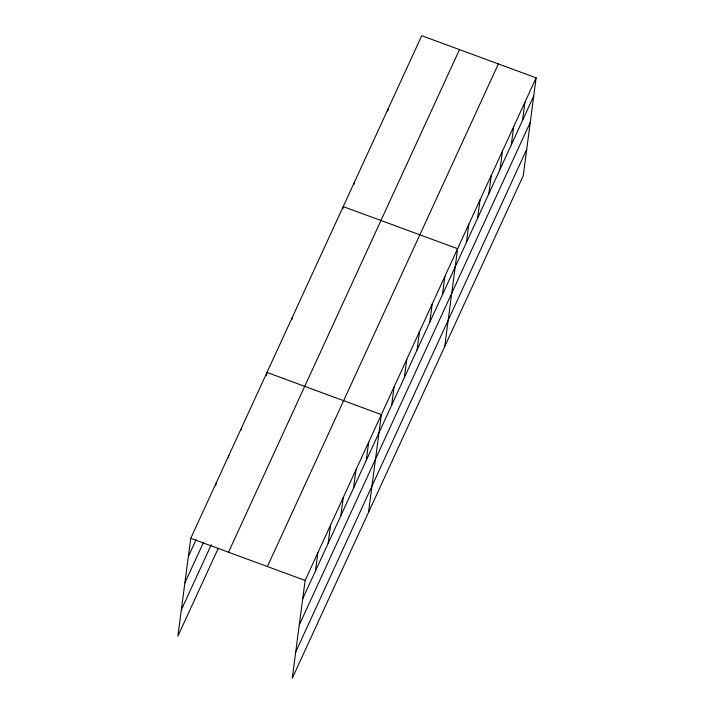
<?xml version="1.0" encoding="UTF-8"?>
<svg xmlns="http://www.w3.org/2000/svg" width="714" height="714" viewBox="0 0 714 714"><rect width="100%" height="100%" fill="white"/><g stroke="black" fill="none" stroke-linecap="round" stroke-linejoin="round"><path stroke-width="1.07" d="M536.125 77.835L305.137 580.446L292.258 678.3L523.246 175.68L536.125 77.835L421.742 35.7L190.754 538.32L177.875 636.165L218.252 548.298M215.878 485.172L216.163 483.03M228.587 457.531L228.873 455.389M241.287 429.882L241.573 427.74M266.563 375.671L266.982 372.449L381.365 414.584L368.478 512.438M292.106 319.31L292.392 317.168M342.925 208.738L343.211 206.587L457.594 248.722L444.706 346.576M354.144 184.319L354.43 182.177M315.445 571.03L317.837 552.806M328.145 543.39L330.546 525.165M387.809 111.081L388.086 108.939M340.855 515.74L343.247 497.515M353.555 488.099L355.956 469.874M366.255 460.459L368.656 442.234M391.665 405.168L394.066 386.943M404.374 377.527L406.775 359.303M417.074 349.878L419.475 331.653M429.783 322.237L432.184 304.012M442.484 294.587L444.884 276.363M466.412 242.537L468.812 224.312M477.63 218.118L480.031 199.893M488.849 193.708L491.25 175.483M500.068 169.298L502.469 151.073M511.286 144.88L513.687 126.655M522.505 120.47L524.906 102.245M188.353 556.545L196.073 539.757M184.899 582.82L203.499 542.337M181.329 609.89L211.282 544.728M228.498 552.217L459.495 49.605M267.393 566.55L498.381 63.93M302.736 598.671L533.724 96.06M299.282 624.955L530.27 122.335M295.712 652.025L526.7 149.404M190.754 538.32L305.137 580.446"/></g></svg>
